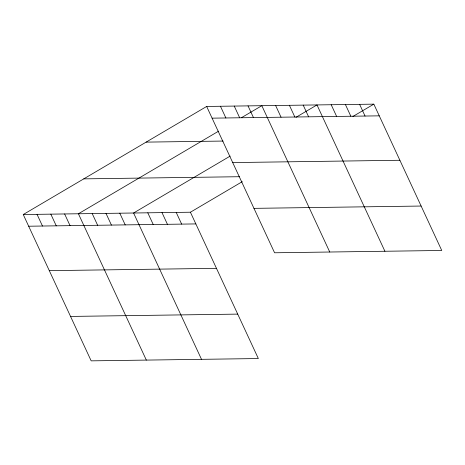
<?xml version="1.0" encoding="UTF-8"?>
<svg xmlns="http://www.w3.org/2000/svg" width="465" height="465" viewBox="0 0 465 465"><rect width="100%" height="100%" fill="white"/><g stroke="black" fill="none" stroke-linecap="round" stroke-linejoin="round"><path stroke-width="0.7" d="M23.25 214.528L190.418 212.22L258.342 358.544L91.169 360.852L23.25 214.528L206.658 106.456L373.831 104.148L441.75 250.472L274.582 252.78L206.658 106.456M218.591 131.171L78.416 213.766L146.335 360.09M241.445 117.703L261.824 105.695L329.749 252.018M230.175 156.089L133.583 213.005L201.502 359.329M295.99 117.308L316.991 104.933L384.91 251.257M190.418 212.22L242.3 181.646M352.83 116.517L373.831 104.148M212.087 118.157L379.26 115.843M146.132 142.121L223.078 141.058M232.709 162.581L399.883 160.268M83.776 178.868L239.58 176.712M253.96 208.355L421.127 206.042M28.679 226.222L195.846 223.915M49.302 270.653L216.469 268.34M70.546 316.427L237.72 314.113M359.619 104.346L365.048 116.041M345.408 104.538L350.837 116.238M331.202 104.735L336.631 116.43M303.197 105.125L308.626 116.82M289.41 105.317L294.839 117.011M275.617 105.503L281.046 117.203M248.031 105.886L253.46 117.581M234.244 106.078L239.673 117.773M220.451 106.27L225.88 117.965M176.212 212.412L181.641 224.113M162 212.61L167.429 224.304M147.794 212.807L153.223 224.502M119.79 213.197L125.219 224.891M105.997 213.383L111.426 225.083M92.21 213.575L97.638 225.269M64.623 213.958L70.052 225.653M50.83 214.15L56.265 225.845M37.043 214.336L42.472 226.037"/></g></svg>
